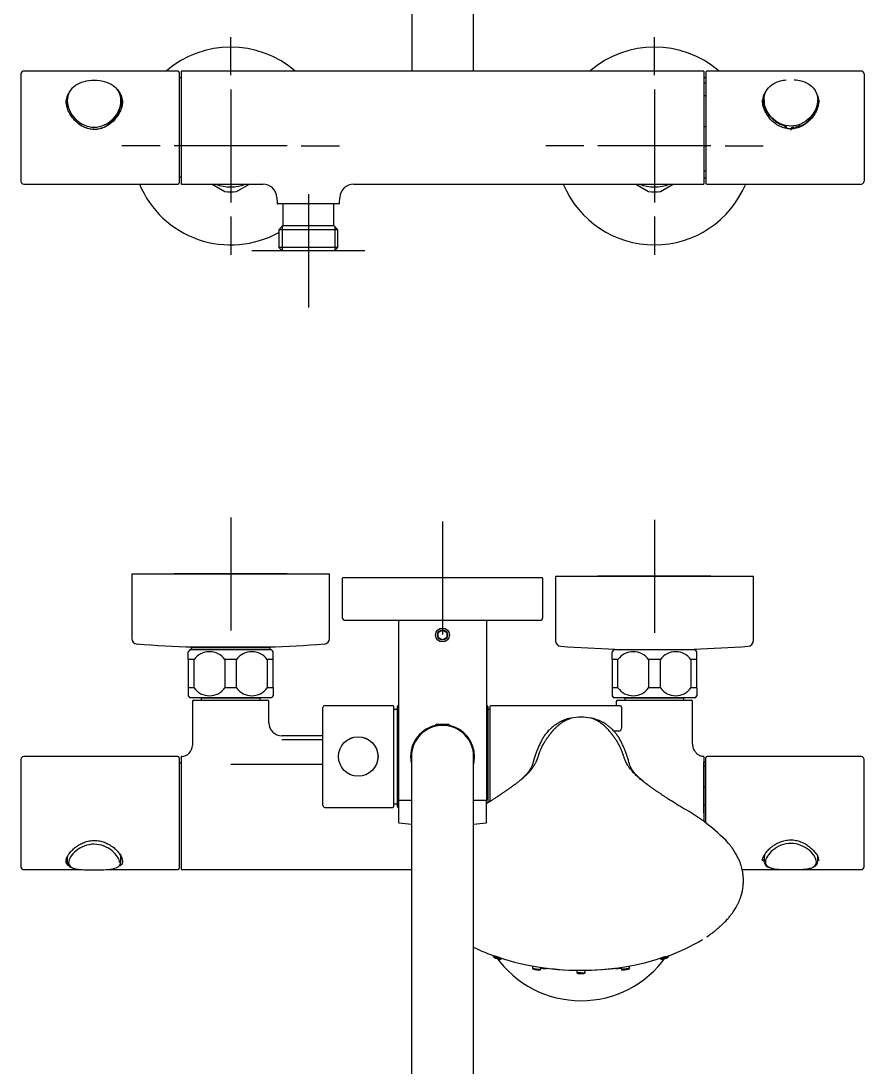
# Model space of a CAD drawing. Header units: millimetres. Extents: x -60 to 7633, y -2614 to 2146.
# Drawn here: x 6.3 to 304.8, y 476.5 to 846.6 of the extents above; entities that cross this region are included whole.
import ezdxf

# ---------------------------------------------------------------- set-up
doc = ezdxf.new("R2010")
doc.units = ezdxf.units.MM
doc.layers.get('0').update_dxf_attribs({"color": 250})

msp = doc.modelspace()

# ---------------------------------------------------------------- linework, layer by layer
at = {"linetype": 'Continuous'}
for p, q in [((144.7, 1256.57), (144.7, 828.88)), ((166.5, 828.88), (166.5, 1256.57)), ((80.6, 827.38), (80.6, 840.88)), ((230.6, 827.38), (230.6, 840.88)), ((6.35, 827.88), (6.35, 789.88)), ((61.85, 828.88), (7.35, 828.88)), ((62.35, 828.38), (62.35, 789.38)), ((63.1, 826.48), (62.35, 826.48)), ((63.1, 828.88), (63.1, 788.88)), ((248.1, 828.88), (63.1, 828.88)), ((248.1, 828.88), (248.1, 788.88)), ((248.1, 826.65), (248.8, 826.65)), ((248.8, 828.38), (248.8, 789.38)), ((303.8, 828.88), (249.3, 828.88)), ((304.8, 827.88), (304.8, 789.88)), ((80.6, 822.38), (80.6, 782.38)), ((230.6, 822.38), (230.6, 782.38)), ((248.8, 824.59), (248.1, 824.59)), ((22.75, 818.56), (22.75, 820.05)), ((22.75, 818.37), (22.75, 817.76)), ((41.8, 820.3), (41.47, 820.3)), ((41.75, 817.78), (41.75, 818.38)), ((41.8, 820.3), (41.8, 815.61)), ((41.95, 816.04), (41.95, 820)), ((248.1, 820.25), (248.8, 820.25)), ((269.2, 820.21), (269.2, 816.11)), ((269.2, 819.86), (269.35, 819.86)), ((269.35, 818.63), (269.35, 820.62)), ((269.4, 818.74), (269.4, 818.13)), ((288.32, 817.04), (288.4, 818.12)), ((288.4, 818.1), (288.4, 818.73)), ((288.4, 818.12), (288.4, 816.21)), ((22.75, 817.74), (22.75, 817.63)), ((22.75, 817.64), (22.75, 817.3)), ((22.75, 817.31), (22.91, 815.74)), ((269.35, 815.7), (269.35, 817.92)), ((269.6, 815.04), (270.04, 815.04)), ((269.87, 814.52), (270.3, 814.52)), ((271.35, 813.02), (270.75, 813.02)), ((31.8, 808.25), (31.8, 808.34)), ((35.03, 808.67), (34.64, 808.67)), ((34.64, 808.67), (35.03, 808.67)), ((248.8, 809.13), (248.1, 809.13)), ((276.8, 809.51), (276.8, 808.79)), ((278.89, 808.01), (278.99, 808.31)), ((279.6, 808.55), (279.6, 809.03)), ((281.6, 808.99), (281.6, 809.49)), ((282.2, 809.34), (282.2, 809.66)), ((55.6, 802.38), (42.1, 802.38)), ((100.6, 802.38), (60.6, 802.38)), ((105.6, 802.38), (119.1, 802.38)), ((205.6, 802.38), (192.1, 802.38)), ((250.6, 802.38), (210.6, 802.38)), ((248.1, 802.48), (248.8, 802.48)), ((255.6, 802.38), (269.1, 802.38)), ((248.8, 793.42), (248.1, 793.42)), ((7.35, 788.88), (61.85, 788.88)), ((63.1, 791.29), (62.35, 791.29)), ((63.1, 788.88), (80.6, 788.88)), ((73.99, 788.87), (78.51, 786.26)), ((80.6, 788.88), (92.11, 788.88)), ((82.69, 786.26), (87.21, 788.87)), ((124.09, 788.88), (230.6, 788.88)), ((223.99, 788.87), (228.51, 786.26)), ((230.6, 788.88), (248.1, 788.88)), ((232.69, 786.26), (237.21, 788.87)), ((248.1, 791.11), (248.8, 791.11)), ((249.3, 788.88), (303.8, 788.88)), ((108.1, 785.28), (108.1, 745.28)), ((96.98, 784.14), (97.09, 782.07)), ((118.91, 781.88), (97.29, 781.88)), ((99.1, 781.88), (99.1, 774.18)), ((117.1, 774.18), (117.1, 781.88)), ((119.11, 782.07), (119.22, 784.14)), ((80.6, 777.38), (80.6, 763.88)), ((230.6, 777.38), (230.6, 763.88)), ((99.1, 774.18), (97.62, 772.7)), ((98.79, 773.87), (98.79, 765.32)), ((99.1, 774.18), (117.1, 774.18)), ((118.58, 772.7), (117.1, 774.18)), ((117.42, 773.87), (117.42, 765.32)), ((118.58, 772.7), (97.62, 772.7)), ((97.62, 772.7), (97.62, 766.48)), ((118.58, 766.48), (118.58, 772.7)), ((118.58, 766.48), (97.62, 766.48)), ((97.62, 766.48), (98.82, 765.28)), ((117.38, 765.28), (118.58, 766.48)), ((128.1, 765.28), (88.1, 765.28)), ((117.38, 765.28), (98.82, 765.28)), ((80.6, 670.95), (80.6, 630.95)), ((230.6, 670.15), (230.6, 630.15)), ((155.6, 669.55), (155.6, 629.55)), ((45.6, 650.95), (115.6, 650.95)), ((45.6, 650.95), (45.6, 628.16)), ((100.6, 650.95), (60.6, 650.95)), ((115.6, 628.16), (115.6, 650.95)), ((120.1, 649.35), (120.1, 635.55)), ((190.9, 649.55), (120.3, 649.55)), ((175.6, 649.55), (135.6, 649.55)), ((191.1, 635.55), (191.1, 649.35)), ((195.6, 650.15), (265.6, 650.15)), ((195.6, 650.15), (195.6, 627.36)), ((250.6, 650.15), (210.6, 650.15)), ((265.6, 627.36), (265.6, 650.15)), ((121.1, 634.55), (190.1, 634.55)), ((139.95, 634.55), (139.95, 571.15)), ((171.25, 571.15), (171.25, 634.55)), ((154.1, 630.22), (155.6, 631.08)), ((154.1, 628.48), (154.1, 630.22)), ((155.6, 631.08), (157.1, 630.22)), ((157.1, 630.22), (157.1, 628.48)), ((155.6, 627.62), (154.1, 628.48)), ((157.1, 628.48), (155.6, 627.62)), ((65.6, 620.65), (65.6, 623.44)), ((95.1, 624.15), (66.1, 624.15)), ((66.6, 624.95), (94.6, 624.95)), ((66.6, 624.95), (66.6, 624.15)), ((67.38, 625.14), (67.38, 624.95)), ((67.54, 625.14), (93.66, 625.14)), ((68.55, 625.14), (68.55, 624.95)), ((92.65, 625.14), (92.65, 624.95)), ((93.82, 624.95), (93.82, 625.14)), ((94.6, 624.15), (94.6, 624.95)), ((95.6, 620.65), (95.6, 623.44)), ((215.6, 620.65), (215.6, 623.44)), ((245.1, 624.15), (216.1, 624.15)), ((216.6, 624.36), (216.6, 624.15)), ((244.6, 624.15), (244.6, 624.36)), ((245.6, 620.65), (245.6, 623.44)), ((67.69, 620.65), (65.6, 620.65)), ((65.6, 620.65), (65.6, 610.65)), ((67.69, 610.65), (67.69, 620.65)), ((82.69, 620.65), (78.51, 620.65)), ((78.51, 620.65), (78.51, 610.65)), ((82.69, 610.65), (82.69, 620.65)), ((95.6, 620.65), (93.51, 620.65)), ((93.51, 620.65), (93.51, 610.65)), ((95.6, 610.65), (95.6, 620.65)), ((217.69, 620.65), (215.6, 620.65)), ((215.6, 620.65), (215.6, 610.65)), ((217.69, 610.65), (217.69, 620.65)), ((232.69, 620.65), (228.51, 620.65)), ((228.51, 620.65), (228.51, 610.65)), ((232.69, 610.65), (232.69, 620.65)), ((245.6, 620.65), (243.51, 620.65)), ((243.51, 620.65), (243.51, 610.65)), ((245.6, 610.65), (245.6, 620.65)), ((67.69, 610.65), (65.6, 610.65)), ((65.6, 610.65), (65.6, 607.85)), ((95.1, 607.15), (66.1, 607.15)), ((70.23, 607.15), (70.15, 607.05)), ((91.05, 607.05), (70.15, 607.05)), ((70.15, 607.05), (70.15, 606.35)), ((82.69, 610.65), (78.51, 610.65)), ((91.05, 607.05), (90.97, 607.15)), ((91.05, 606.35), (91.05, 607.05)), ((95.6, 610.65), (93.51, 610.65)), ((95.6, 610.65), (95.6, 607.85)), ((217.69, 610.65), (215.6, 610.65)), ((215.6, 610.65), (215.6, 607.85)), ((245.1, 607.15), (216.1, 607.15)), ((220.23, 607.15), (220.15, 607.05)), ((241.05, 607.05), (220.15, 607.05)), ((220.15, 607.05), (220.15, 606.35)), ((232.69, 610.65), (228.51, 610.65)), ((241.05, 607.05), (240.97, 607.15)), ((241.05, 606.35), (241.05, 607.05)), ((245.6, 610.65), (243.51, 610.65)), ((245.6, 610.65), (245.6, 607.85)), ((67.1, 605.85), (67.1, 590.33)), ((67.6, 606.35), (93.6, 606.35)), ((94.1, 598.24), (94.1, 605.85)), ((113.25, 569.05), (113.25, 603.65)), ((138.05, 604.35), (113.95, 604.35)), ((138.25, 604.15), (138.25, 568.55)), ((139.6, 568.65), (139.6, 604.05)), ((139.95, 604.35), (139.9, 604.35)), ((171.3, 604.35), (171.25, 604.35)), ((171.6, 604.05), (171.6, 569.95)), ((172.45, 570.43), (172.45, 604.15)), ((218.45, 604.35), (172.65, 604.35)), ((217.1, 605.85), (217.1, 604.35)), ((217.6, 606.35), (243.6, 606.35)), ((218.95, 603.85), (218.95, 596.35)), ((244.1, 591.06), (244.1, 605.85)), ((139.4, 603.05), (138.25, 603.05)), ((172.45, 603.05), (171.8, 603.05)), ((204.6, 600.26), (204.6, 600.26)), ((153.59, 597.8), (153.1, 597.52)), ((153.1, 597.52), (158.1, 597.52)), ((153.1, 597.52), (153.1, 597.06)), ((153.59, 597.8), (157.61, 597.8)), ((153.59, 597.06), (153.59, 597.8)), ((158.1, 597.52), (157.61, 597.8)), ((157.61, 597.06), (157.61, 597.8)), ((158.1, 597.06), (158.1, 597.52)), ((98.66, 592.34), (113.25, 592.34)), ((113.25, 593.68), (98.76, 593.68)), ((217.95, 595.35), (216.24, 595.35)), ((6.35, 585.35), (6.35, 547.35)), ((61.85, 586.35), (7.35, 586.35)), ((62.35, 585.85), (62.35, 546.85)), ((63.1, 586.35), (63.1, 546.35)), ((63.28, 586.35), (63.1, 586.35)), ((144.6, 586.35), (144.6, 545.85)), ((166.6, 545.85), (166.6, 586.35)), ((248.1, 586.35), (247.9, 586.35)), ((248.1, 586.35), (248.1, 563.35)), ((248.8, 562.9), (248.8, 585.85)), ((303.8, 586.35), (249.3, 586.35)), ((304.8, 547.35), (304.8, 585.35)), ((63.1, 583.95), (62.35, 583.95)), ((80.6, 583.67), (113.25, 583.67)), ((248.8, 584.35), (248.1, 584.35)), ((248.1, 566.35), (248.1, 584.35)), ((248.1, 583.18), (248.8, 583.18)), ((248.8, 575.57), (248.1, 575.57)), ((140, 570.75), (140, 563.1)), ((140.15, 570.95), (144.6, 570.95)), ((166.6, 570.95), (171.05, 570.95)), ((171.2, 563.1), (171.2, 570.75)), ((113.95, 568.35), (138.05, 568.35)), ((138.25, 569.65), (139.4, 569.65)), ((139.9, 568.35), (140, 568.35)), ((248.1, 569.22), (248.8, 569.22)), ((22.83, 550.93), (22.75, 550.37)), ((22.75, 550.38), (22.75, 549.28)), ((41.75, 549.27), (41.75, 550.33)), ((42.08, 550.42), (42.35, 549.36)), ((269.4, 550.53), (269.4, 549.48)), ((288.4, 550.78), (288.4, 551.38)), ((288.4, 550.78), (288.4, 550.79)), ((288.4, 550.58), (288.4, 550.79)), ((288.4, 549.49), (288.4, 550.57)), ((7.35, 546.35), (28.07, 546.35)), ((36.63, 546.35), (61.85, 546.35)), ((63.1, 546.35), (144.6, 546.35)), ((144.6, 545.85), (144.6, 226.85)), ((166.6, 226.85), (166.6, 545.85)), ((261.65, 546.35), (274.96, 546.35)), ((274.91, 546.35), (275.6, 546.35)), ((282.37, 546.35), (282.69, 546.35)), ((282.64, 546.35), (303.8, 546.35)), ((173.56, 515.89), (173.57, 515.67)), ((235.63, 515.67), (235.64, 515.9)), ((187.38, 512.29), (187.41, 511.48)), ((190.33, 511.18), (190.36, 511.76)), ((218.84, 511.77), (218.87, 511.18)), ((221.79, 511.48), (221.82, 512.27)), ((203.1, 510.75), (203.14, 509.98)), ((204.6, 509.58), (204.6, 509.81)), ((206.06, 509.98), (206.1, 510.75))]:
    msp.add_line(p, q, dxfattribs=at)
for centre, radius in [((155.6, 629.35), 2.46), ((155.6, 629.35), 1.8), ((125.75, 586.35), 7), ((125.75, 586.35), 6.97)]:
    msp.add_circle(centre, radius, dxfattribs=at)
for centre, radius, start, end in [((80.6, 802.38), 35, 49.2279, 130.7796), ((230.6, 802.38), 35, 49.2204, 130.7721), ((7.35, 827.88), 1, 90, 180), ((61.85, 828.38), 0.5, 0, 90), ((249.3, 828.38), 0.5, 90, 180), ((303.8, 827.88), 1, 0, 90), ((22.96, 820.04), 0.209, 121.2345, 177.2027), ((29.9, 816.71), 7.84, 146.492, 150.8783), ((41.59, 815.74), 4.33, 85.2079, 91.8246), ((278.06, 818.9), 10.42, 293.3985, 349.7107), ((279.25, 818.86), 9.67, 226.0696, 255.6895), ((32.4, 817.32), 9.01, 231.3901, 267.1624), ((31.93, 807.82), 0.511, 69.7229, 88.278), ((278.81, 816.89), 8.38, 241.8479, 298.2381), ((276.89, 809.26), 0.175, 48.6726, 82.3222), ((-47.29, 914.78), 343.2, 341.969, 342.0463), ((278.86, 817.54), 8.55, 272.244, 292.9554), ((7.35, 789.88), 1, 180, 270), ((80.6, 802.38), 35, 202.6828, 299.0967), ((61.85, 789.38), 0.5, 270, 0), ((80.6, 802.38), 14.5, 248.5967, 291.4033), ((91.99, 783.88), 5, 3, 90), ((124.21, 783.88), 5, 90, 177), ((230.6, 802.38), 35, 202.6881, 337.3172), ((230.6, 802.38), 14.5, 248.5967, 291.4033), ((249.3, 789.38), 0.5, 180, 270), ((303.8, 789.88), 1, 270, 0), ((80.6, 802.38), 16.25, 262.6199, 277.3801), ((230.6, 802.38), 16.25, 262.6199, 277.3801), ((97.29, 782.08), 0.2, 183, 270), ((118.91, 782.08), 0.2, 270, 357), ((120.3, 649.35), 0.2, 90, 180), ((190.9, 649.35), 0.2, 0, 90), ((121.1, 635.55), 1, 180, 270), ((190.1, 635.55), 1, 270, 0), ((47.6, 628.16), 2, 180, 265.7757), ((80.6, 1074.95), 450, 265.7757, 268.3165), ((80.6, 1074.95), 450, 271.6835, 274.2243), ((113.6, 628.16), 2, 274.2243, 0), ((197.6, 627.36), 2, 180, 265.7757), ((263.6, 627.36), 2, 274.2243, 0), ((74, 618.01), 10, 142.1519, 147.093), ((73.1, 616.8), 6.64, 35.3947, 144.6053), ((88.1, 616.8), 6.64, 35.3947, 144.6053), ((87.2, 618.01), 10, 32.904, 37.8481), ((230.6, 1074.15), 450, 265.7757, 268.2172), ((224, 618.01), 10, 142.1519, 147.093), ((223.1, 616.8), 6.64, 35.3947, 144.6053), ((238.1, 616.8), 6.64, 35.3947, 144.6053), ((230.6, 1074.15), 450, 271.7828, 274.2243), ((237.2, 618.01), 10, 32.904, 37.8481), ((74, 613.28), 10, 212.904, 217.8481), ((73.1, 614.49), 6.64, 215.3947, 324.6053), ((88.1, 614.49), 6.64, 215.3947, 324.6053), ((87.2, 613.28), 10, 322.1519, 327.093), ((224, 613.28), 10, 212.904, 217.8481), ((223.1, 614.49), 6.64, 215.3947, 324.6053), ((238.1, 614.49), 6.64, 215.3947, 324.6053), ((237.2, 613.28), 10, 322.1519, 327.093), ((67.6, 605.85), 0.5, 90, 180), ((93.6, 605.85), 0.5, 0, 90), ((113.95, 603.65), 0.7, 90, 180), ((138.05, 604.15), 0.2, 0, 90), ((139.9, 604.05), 0.3, 90, 180), ((171.3, 604.05), 0.3, 0, 90), ((172.65, 604.15), 0.2, 90, 180), ((217.6, 605.85), 0.5, 90, 180), ((218.45, 603.85), 0.5, 0, 90), ((243.6, 605.85), 0.5, 0, 90), ((139.4, 603.25), 0.2, 270, 0), ((171.8, 603.25), 0.2, 180, 270), ((203.54, 586.52), 13.65, 100.1465, 115.3687), ((204.6, 580.53), 19.73, 89.9947, 100.1148), ((204.6, 580.53), 19.73, 79.8852, 90.0053), ((205.66, 586.52), 13.65, 64.3897, 79.8535), ((98.78, 598.36), 4.68, 181.3022, 270.0219), ((155.6, 586.35), 11.3, 102.7838, 191.5041), ((155.6, 586.35), 11, 0, 180), ((155.6, 586.35), 11.3, 0, 77.1991), ((217.95, 596.35), 1, 270, 0), ((63.15, 590.35), 3.94, 271.226, 359.1756), ((7.35, 585.35), 1, 90, 180), ((61.85, 585.85), 0.5, 0, 90), ((63.25, 562.12), 24.24, 89.8901, 90.3629), ((155.6, 586.35), 11.3, 347.0955, 0), ((249.3, 585.85), 0.5, 90, 180), ((303.8, 585.35), 1, 0, 90), ((140.15, 571.15), 0.2, 180, 270), ((140.2, 570.75), 0.2, 90, 180), ((171, 570.75), 0.2, 0, 90), ((171.05, 571.15), 0.2, 270, 0), ((113.95, 569.05), 0.7, 180, 270), ((138.05, 568.55), 0.2, 270, 0), ((139.4, 569.45), 0.2, 0, 90), ((139.9, 568.65), 0.3, 180, 270), ((205.66, 505.84), 71.48, 45.3765, 61.6671), ((140.2, 563.1), 0.2, 180, 262.9118), ((155.6, 686.95), 125, 262.9118, 264.9514), ((155.6, 686.95), 125, 275.0455, 277.0882), ((171, 563.1), 0.2, 277.0882, 0), ((25.14, 549.28), 2.38, 175.8643, 252.7694), ((31.95, 547.18), 9.86, 156.3621, 157.6339), ((39.34, 549.29), 2.41, 286.0718, 0.0648), ((271.97, 549.57), 2.59, 191.6129, 253.5007), ((286.02, 549.45), 2.37, 289.5731, 6.3418), ((286.1, 549.43), 2.7, 0.584, 22.9453), ((7.35, 547.35), 1, 180, 270), ((61.85, 546.85), 0.5, 270, 0), ((303.8, 547.35), 1, 270, 0), ((195.73, 577.32), 65.3, 243.5007, 251.0692), ((212.94, 578.4), 66.51, 289.0044, 301.399), ((204.59, 606.21), 95.49, 263.1908, 265.5058), ((204.59, 606.21), 95.49, 266.2592, 277.1128), ((217.2, 517.16), 5.82, 270.7409, 280.5199), ((218.73, 521.68), 10.86, 274.7349, 283.0665)]:
    msp.add_arc(centre, radius, start, end, dxfattribs=at)
for centre, major_axis, ratio, start_param, end_param in [((278.9, 818.01), (-9.5, 0), 0.866025, 0.335045, 0.837846), ((270.21, 815.39), (0.278, 0.112), 0.472198, 2.953985, 3.141593), ((278.9, 814), (9.06, -32.71), 0.086954, -1.4479, -1.427567), ((204.6, 536), (50.56, 0), 0.5, 4.063721, 5.348593), ((204.6, 536.83), (0, 36.86), 1, 2.186048, 4.095724)]:
    msp.add_ellipse(centre, major_axis=major_axis, ratio=ratio, start_param=start_param, end_param=end_param, dxfattribs=at)
for points, knots in [([(41.75, 818.38), (41.75, 817.27), (41.49, 816.13), (40.53, 813.93), (39.83, 812.89), (38.1, 811.11), (37.06, 810.35), (34.78, 809.31), (33.52, 809.02), (31.01, 809.02), (29.75, 809.3), (27.44, 810.35), (26.41, 811.1), (24.67, 812.89), (23.97, 813.93), (23.01, 816.11), (22.75, 817.27), (22.75, 819.46), (23, 820.5), (23.96, 822.32), (24.66, 823.09), (26.4, 824.33), (27.44, 824.79), (29.72, 825.42), (30.98, 825.57), (33.49, 825.58), (34.76, 825.42), (37.05, 824.8), (38.09, 824.33), (39.83, 823.09), (40.53, 822.33), (41.5, 820.51), (41.75, 819.49), (41.75, 818.38)], [0, 0, 0, 0, 0.0625, 0.0625, 0.125, 0.125, 0.1875, 0.1875, 0.25, 0.25, 0.3125, 0.3125, 0.375, 0.375, 0.4375, 0.4375, 0.5, 0.5, 0.5625, 0.5625, 0.625, 0.625, 0.6875, 0.6875, 0.75, 0.75, 0.8125, 0.8125, 0.875, 0.875, 0.9375, 0.9375, 1, 1, 1, 1]), ([(280.09, 825.82), (280.93, 825.75), (281.77, 825.61), (283.71, 825.09), (284.74, 824.63), (286.48, 823.42), (287.18, 822.65), (288.14, 820.87), (288.4, 819.83), (288.4, 817.66), (288.15, 816.51), (287.19, 814.32), (286.49, 813.28), (284.75, 811.49), (283.71, 810.74), (281.43, 809.7), (280.17, 809.41), (277.66, 809.41), (276.39, 809.69), (274.1, 810.73), (273.06, 811.48), (271.32, 813.27), (270.62, 814.3), (269.65, 816.5), (269.4, 817.63), (269.4, 818.74)], [0.2699368, 0.2699368, 0.2699368, 0.2699368, 0.3125, 0.3125, 0.375, 0.375, 0.4375, 0.4375, 0.5, 0.5, 0.5625, 0.5625, 0.625, 0.625, 0.6875, 0.6875, 0.75, 0.75, 0.8125, 0.8125, 0.875, 0.875, 0.9375, 0.9375, 1, 1, 1, 1]), ([(269.4, 818.74), (269.4, 819.84), (269.66, 820.86), (270.62, 822.65), (271.32, 823.41), (273.05, 824.63), (274.09, 825.09), (275.85, 825.56), (276.51, 825.69), (277.18, 825.76)], [0, 0, 0, 0, 0.0625, 0.0625, 0.125, 0.125, 0.1875, 0.1875, 0.2215186, 0.2215186, 0.2215186, 0.2215186]), ([(42.35, 817.77), (42.35, 818), (42.34, 818.22), (42.22, 819.57), (41.84, 820.6), (40.93, 821.89), (40.58, 822.28), (40.18, 822.63)], [0.7378963, 0.7378963, 0.7378963, 0.7378963, 0.75, 0.75, 0.8125, 0.8125, 0.8435959, 0.8435959, 0.8435959, 0.8435959]), ([(270.33, 822.13), (269.91, 821.65), (269.56, 821.11), (268.98, 819.73), (268.8, 818.84), (268.8, 817.91)], [0.64906492, 0.64906492, 0.64906492, 0.64906492, 0.6875, 0.6875, 0.73789626, 0.73789626, 0.73789626, 0.73789626]), ([(42.35, 818.45), (42.35, 818.45), (42.35, 817.86), (42.21, 816.66), (41.44, 814.25), (39.95, 811.98), (37.97, 810.16), (36.25, 809.09), (34.35, 808.39), (33.02, 808.22), (32.35, 808.22), (31.68, 808.22), (30.35, 808.39), (28.45, 809.09), (26.73, 810.16), (24.75, 811.98), (23.26, 814.25), (22.49, 816.66), (22.35, 817.86), (22.35, 818.45), (22.35, 818.45)], [0.2578298, 0.2578298, 0.2578298, 0.2578298, 0.258166, 0.2894162, 0.3206663, 0.3831667, 0.4144168, 0.445667, 0.4769172, 0.5081673, 0.5081673, 0.5081673, 0.5394172, 0.570667, 0.6019168, 0.6331667, 0.6956663, 0.7269162, 0.758166, 0.7585032, 0.7585032, 0.7585032, 0.7585032]), ([(23.5, 821.46), (23.24, 821.1), (23.03, 820.71), (22.58, 819.65), (22.41, 818.92), (22.36, 818.16)], [0.16130952, 0.16130952, 0.16130952, 0.16130952, 0.1875, 0.1875, 0.22939695, 0.22939695, 0.22939695, 0.22939695]), ([(23.05, 820.53), (23.03, 820.48), (23, 820.43), (22.96, 820.35), (22.94, 820.33), (22.9, 820.27), (22.88, 820.24), (22.85, 820.22)], [0, 0, 0, 0, 0.5, 0.5, 0.75, 0.75, 1, 1, 1, 1]), ([(274.81, 809.42), (273.65, 810.01), (272.07, 811.24), (270.46, 813.31), (269.52, 815.05), (268.93, 816.86), (268.8, 818.06), (268.8, 818.64), (268.8, 818.64)], [0.0728115, 0.0728115, 0.0728115, 0.0728115, 0.1331653, 0.1644155, 0.1956657, 0.2269158, 0.258166, 0.2581673, 0.2581673, 0.2581673, 0.2581673]), ([(288.8, 818.64), (288.8, 818.06), (288.67, 816.86), (288.08, 815.05), (287.14, 813.31), (285.53, 811.24), (283.96, 810.01), (282.81, 809.43)], [0.7581673, 0.7581673, 0.7581673, 0.7581673, 0.7894158, 0.8206657, 0.8519155, 0.8831653, 0.9431912, 0.9431912, 0.9431912, 0.9431912]), ([(288.8, 817.86), (288.8, 818.1), (288.79, 818.33), (288.66, 819.66), (288.3, 820.67), (287.72, 821.51)], [0.23725993, 0.23725993, 0.23725993, 0.23725993, 0.25, 0.25, 0.3113489, 0.3113489, 0.3113489, 0.3113489]), ([(32.11, 808.29), (33.67, 808.27), (35.2, 808.7), (37.88, 810.2), (39.04, 811.27), (40.37, 813.13), (40.74, 813.79), (41.32, 815.13), (41.53, 815.84), (41.71, 816.95), (41.75, 817.37), (41.75, 817.79)], [0, 0, 0, 0, 0.25, 0.25, 0.5, 0.5, 0.625, 0.625, 0.75, 0.75, 0.8275467, 0.8275467, 0.8275467, 0.8275467]), ([(276.92, 809.44), (276.92, 809.44), (276.92, 809.44), (276.9, 809.44), (276.88, 809.46), (276.86, 809.49)], [0.7403404, 0.7403404, 0.7403404, 0.7403404, 0.75, 0.75, 1, 1, 1, 1]), ([(276.86, 809.49), (276.93, 809.45), (277.01, 809.4), (277.13, 809.31), (277.17, 809.25), (277.19, 809.2)], [0, 0, 0, 0, 0.5, 0.5, 1, 1, 1, 1]), ([(171.2, 569.72), (171.21, 569.73), (171.22, 569.74), (171.25, 569.76), (171.27, 569.77), (171.33, 569.81), (171.37, 569.83), (171.56, 569.96), (171.72, 570.06), (172.19, 570.36), (172.51, 570.56), (173.14, 570.97), (173.46, 571.17), (173.93, 571.48), (174.09, 571.58), (174.4, 571.78), (174.55, 571.88), (174.86, 572.09), (175.02, 572.2), (175.26, 572.35), (175.34, 572.41), (175.45, 572.48), (175.49, 572.51), (175.56, 572.56), (175.6, 572.58), (175.94, 572.81), (176.26, 573.03), (176.91, 573.47), (177.24, 573.69), (177.71, 574.01), (177.86, 574.12), (178.08, 574.27), (178.16, 574.32), (178.27, 574.4), (178.31, 574.43), (178.39, 574.48), (178.43, 574.51), (178.78, 574.75), (179.1, 574.98), (179.74, 575.43), (180.06, 575.66), (180.55, 576), (180.71, 576.12), (180.95, 576.3), (181.03, 576.36), (181.13, 576.43), (181.15, 576.45), (181.18, 576.47), (181.2, 576.49), (181.26, 576.53), (181.3, 576.56), (181.37, 576.61), (181.4, 576.64), (181.47, 576.69), (181.51, 576.72), (181.61, 576.79), (181.68, 576.85), (181.89, 577), (182.02, 577.11), (182.43, 577.42), (182.69, 577.63), (183.06, 577.93), (183.19, 578.03), (183.43, 578.23), (183.55, 578.33), (183.9, 578.63), (184.12, 578.82), (184.55, 579.21), (184.76, 579.4), (185.17, 579.78), (185.37, 579.98), (185.76, 580.36), (185.94, 580.55), (186.28, 580.91), (186.43, 581.09), (186.73, 581.42), (186.86, 581.59), (187.02, 581.78), (187.05, 581.82), (187.09, 581.88), (187.11, 581.9), (187.14, 581.94), (187.15, 581.96), (187.18, 582), (187.2, 582.01), (187.23, 582.05), (187.24, 582.07), (187.29, 582.13), (187.32, 582.17), (187.58, 582.52), (187.77, 582.81), (187.99, 583.15), (188.03, 583.21), (188.08, 583.29), (188.09, 583.31), (188.1, 583.33), (188.11, 583.34), (188.12, 583.36), (188.12, 583.37), (188.15, 583.41), (188.17, 583.44), (188.27, 583.61), (188.34, 583.74), (188.48, 583.98), (188.54, 584.1), (188.63, 584.27), (188.66, 584.33), (188.7, 584.41), (188.71, 584.44), (188.74, 584.49), (188.75, 584.52), (188.79, 584.6), (188.82, 584.66), (188.86, 584.76), (188.89, 584.82), (188.96, 584.97), (189, 585.07), (189.06, 585.22), (189.08, 585.27), (189.12, 585.37), (189.13, 585.41), (189.19, 585.55), (189.22, 585.65), (189.28, 585.82), (189.31, 585.91), (189.36, 586.04), (189.37, 586.09), (189.4, 586.17), (189.41, 586.21), (189.48, 586.42), (189.53, 586.58), (189.6, 586.83), (189.63, 586.91), (189.67, 587.03), (189.68, 587.07), (189.71, 587.15), (189.72, 587.19), (189.76, 587.31), (189.79, 587.39), (189.83, 587.51), (189.84, 587.55), (189.87, 587.61), (189.87, 587.63), (189.88, 587.66), (189.89, 587.67), (189.89, 587.69), (189.9, 587.7), (189.91, 587.75), (189.93, 587.79), (189.96, 587.87), (189.97, 587.91), (190, 587.98), (190.02, 588.02), (190.04, 588.08), (190.05, 588.1), (190.06, 588.14), (190.07, 588.16), (190.14, 588.33), (190.2, 588.48), (190.33, 588.79), (190.4, 588.94), (190.49, 589.13), (190.5, 589.17), (190.53, 589.23), (190.54, 589.25), (190.56, 589.29), (190.57, 589.31), (190.58, 589.34), (190.58, 589.34), (190.59, 589.36), (190.6, 589.37), (190.61, 589.4), (190.62, 589.42), (190.65, 589.47), (190.67, 589.51), (190.83, 589.83), (190.98, 590.12), (191.14, 590.43), (191.15, 590.44), (191.16, 590.47), (191.17, 590.48), (191.18, 590.49), (191.18, 590.5), (191.18, 590.51), (191.18, 590.51), (191.21, 590.55), (191.23, 590.58), (191.28, 590.69), (191.32, 590.76), (191.37, 590.84), (191.38, 590.86), (191.4, 590.89), (191.4, 590.91), (191.43, 590.96), (191.45, 590.99), (191.48, 591.04), (191.49, 591.06), (191.51, 591.09), (191.52, 591.11), (191.55, 591.16), (191.56, 591.19), (191.62, 591.29), (191.66, 591.35), (191.72, 591.45), (191.74, 591.48), (191.76, 591.53), (191.77, 591.55), (191.79, 591.57), (191.79, 591.58), (191.8, 591.6), (191.81, 591.6), (191.89, 591.74), (191.97, 591.86), (192.14, 592.12), (192.22, 592.25), (192.34, 592.44), (192.38, 592.5), (192.45, 592.6), (192.47, 592.63), (192.49, 592.66), (192.5, 592.67), (192.5, 592.68), (192.5, 592.68), (192.51, 592.69), (192.52, 592.7), (192.53, 592.72), (192.54, 592.74), (192.6, 592.81), (192.64, 592.88), (192.7, 592.97), (192.73, 593), (192.75, 593.04), (192.76, 593.05), (192.77, 593.06), (192.77, 593.07), (192.79, 593.09), (192.8, 593.11), (192.9, 593.24), (192.99, 593.36), (193.12, 593.54), (193.16, 593.6), (193.22, 593.68), (193.23, 593.69), (193.25, 593.72), (193.26, 593.74), (193.3, 593.78), (193.32, 593.81), (193.39, 593.9), (193.43, 593.96), (193.5, 594.04), (193.52, 594.07), (193.55, 594.12), (193.56, 594.13), (193.59, 594.16), (193.6, 594.17), (193.7, 594.3), (193.79, 594.42), (193.9, 594.56), (193.92, 594.58), (193.95, 594.62), (193.96, 594.64), (193.98, 594.67), (193.99, 594.68), (194.05, 594.75), (194.09, 594.8), (194.18, 594.91), (194.22, 594.96), (194.29, 595.04), (194.31, 595.07), (194.34, 595.11), (194.35, 595.12), (194.37, 595.15), (194.38, 595.16), (194.48, 595.28), (194.56, 595.38), (194.65, 595.49), (194.66, 595.5), (194.67, 595.52), (194.68, 595.53), (194.69, 595.54), (194.69, 595.54), (194.72, 595.57), (194.74, 595.6), (194.8, 595.67), (194.84, 595.72), (194.97, 595.87), (195.06, 595.97), (195.2, 596.12), (195.25, 596.17), (195.32, 596.24), (195.35, 596.27), (195.38, 596.31), (195.4, 596.32), (195.41, 596.34), (195.42, 596.35), (195.43, 596.36), (195.44, 596.36), (195.5, 596.42), (195.55, 596.47), (195.62, 596.54), (195.65, 596.57), (195.69, 596.61), (195.7, 596.62), (195.72, 596.64), (195.73, 596.64), (195.74, 596.66), (195.75, 596.66), (195.86, 596.76), (195.96, 596.86), (196.13, 597.01), (196.18, 597.05), (196.25, 597.11), (196.26, 597.12), (196.29, 597.15), (196.3, 597.16), (196.34, 597.19), (196.37, 597.22), (196.5, 597.33), (196.61, 597.42), (196.76, 597.55), (196.82, 597.59), (196.89, 597.65), (196.92, 597.67), (196.96, 597.71), (196.97, 597.72), (196.99, 597.73), (196.99, 597.74), (197.01, 597.75), (197.01, 597.75), (197.02, 597.76), (197.03, 597.77), (197.04, 597.78), (197.05, 597.78), (197.07, 597.8), (197.08, 597.81), (197.12, 597.83), (197.14, 597.85), (197.21, 597.91), (197.26, 597.95), (197.35, 598.02), (197.39, 598.05), (197.47, 598.12), (197.52, 598.16), (197.61, 598.23), (197.65, 598.26), (197.71, 598.31), (197.72, 598.32), (197.75, 598.33), (197.76, 598.34), (197.79, 598.37), (197.82, 598.39), (197.94, 598.47), (198.04, 598.54), (198.24, 598.67), (198.35, 598.74), (198.46, 598.8), (198.47, 598.81), (198.48, 598.82), (198.49, 598.82), (198.51, 598.83), (198.52, 598.84), (198.56, 598.86), (198.59, 598.88), (198.67, 598.93), (198.73, 598.96), (198.84, 599.02), (198.9, 599.05), (198.98, 599.09), (199.01, 599.11), (199.05, 599.13), (199.07, 599.14), (199.09, 599.15), (199.09, 599.15), (199.11, 599.16), (199.11, 599.16), (199.15, 599.18), (199.18, 599.19), (199.22, 599.22), (199.24, 599.22), (199.27, 599.24), (199.28, 599.24), (199.35, 599.28), (199.41, 599.31), (199.59, 599.39), (199.7, 599.44), (199.88, 599.52), (199.94, 599.54), (200.01, 599.57), (200.02, 599.58), (200.05, 599.59), (200.07, 599.59), (200.11, 599.61), (200.14, 599.62), (200.29, 599.68), (200.41, 599.73), (200.68, 599.82), (200.82, 599.86), (201.02, 599.92), (201.08, 599.94), (201.13, 599.95)], [0.0104541, 0.0104541, 0.0104541, 0.0104541, 0.0108704, 0.0108704, 0.0113881, 0.0113881, 0.0124234, 0.0124234, 0.0165645, 0.0165645, 0.0248467, 0.0248467, 0.0331289, 0.0331289, 0.0372701, 0.0372701, 0.0414112, 0.0414112, 0.0455523, 0.0455523, 0.0476229, 0.0476229, 0.0486581, 0.0486581, 0.0496934, 0.0496934, 0.0579757, 0.0579757, 0.0662579, 0.0662579, 0.070399, 0.070399, 0.0724696, 0.0724696, 0.0735048, 0.0735048, 0.0745401, 0.0745401, 0.0828224, 0.0828224, 0.0911046, 0.0911046, 0.0952457, 0.0952457, 0.0973163, 0.0973163, 0.0978339, 0.0978339, 0.0983516, 0.0983516, 0.0993868, 0.0993868, 0.1004221, 0.1004221, 0.1014574, 0.1014574, 0.1035279, 0.1035279, 0.1076691, 0.1076691, 0.1159513, 0.1159513, 0.1200924, 0.1200924, 0.1242335, 0.1242335, 0.1325158, 0.1325158, 0.140798, 0.140798, 0.1490802, 0.1490802, 0.1573625, 0.1573625, 0.1656447, 0.1656447, 0.173927, 0.173927, 0.1759975, 0.1759975, 0.1770328, 0.1770328, 0.1780681, 0.1780681, 0.1791034, 0.1791034, 0.1801386, 0.1801386, 0.1822092, 0.1822092, 0.1987737, 0.1987737, 0.2029148, 0.2029148, 0.2039501, 0.2039501, 0.2044677, 0.2044677, 0.2049853, 0.2049853, 0.2070559, 0.2070559, 0.2153381, 0.2153381, 0.2236204, 0.2236204, 0.2277615, 0.2277615, 0.229832, 0.229832, 0.2319026, 0.2319026, 0.2360437, 0.2360437, 0.2401848, 0.2401848, 0.2484671, 0.2484671, 0.2526082, 0.2526082, 0.2567493, 0.2567493, 0.2650315, 0.2650315, 0.2733138, 0.2733138, 0.2774549, 0.2774549, 0.281596, 0.281596, 0.2981605, 0.2981605, 0.3064427, 0.3064427, 0.3105838, 0.3105838, 0.314725, 0.314725, 0.3230072, 0.3230072, 0.3271483, 0.3271483, 0.3292189, 0.3292189, 0.3302542, 0.3302542, 0.3312894, 0.3312894, 0.3354306, 0.3354306, 0.3395717, 0.3395717, 0.3437128, 0.3437128, 0.3457833, 0.3457833, 0.3478539, 0.3478539, 0.3644184, 0.3644184, 0.3809829, 0.3809829, 0.385124, 0.385124, 0.3871945, 0.3871945, 0.3892651, 0.3892651, 0.3903004, 0.3903004, 0.3913356, 0.3913356, 0.3934062, 0.3934062, 0.3975473, 0.3975473, 0.4306763, 0.4306763, 0.4327468, 0.4327468, 0.4337821, 0.4337821, 0.4342997, 0.4342997, 0.4348174, 0.4348174, 0.4389585, 0.4389585, 0.4472407, 0.4472407, 0.4493113, 0.4493113, 0.4513819, 0.4513819, 0.455523, 0.455523, 0.4575935, 0.4575935, 0.4596641, 0.4596641, 0.4638052, 0.4638052, 0.4720874, 0.4720874, 0.4762286, 0.4762286, 0.4782991, 0.4782991, 0.4793344, 0.4793344, 0.4803697, 0.4803697, 0.4969342, 0.4969342, 0.5134986, 0.5134986, 0.5217809, 0.5217809, 0.525922, 0.525922, 0.5264396, 0.5264396, 0.5269573, 0.5269573, 0.5279925, 0.5279925, 0.5300631, 0.5300631, 0.5383453, 0.5383453, 0.5424865, 0.5424865, 0.5435217, 0.5435217, 0.544557, 0.544557, 0.5466276, 0.5466276, 0.563192, 0.563192, 0.5714743, 0.5714743, 0.5735448, 0.5735448, 0.5756154, 0.5756154, 0.5797565, 0.5797565, 0.5880387, 0.5880387, 0.5921799, 0.5921799, 0.5942504, 0.5942504, 0.596321, 0.596321, 0.6128855, 0.6128855, 0.6170266, 0.6170266, 0.6190971, 0.6190971, 0.6211677, 0.6211677, 0.6294499, 0.6294499, 0.6377322, 0.6377322, 0.6418733, 0.6418733, 0.6439438, 0.6439438, 0.6460144, 0.6460144, 0.6625789, 0.6625789, 0.6646494, 0.6646494, 0.6656847, 0.6656847, 0.66672, 0.66672, 0.6708611, 0.6708611, 0.6791433, 0.6791433, 0.6957078, 0.6957078, 0.70399, 0.70399, 0.7081312, 0.7081312, 0.7102017, 0.7102017, 0.711237, 0.711237, 0.7122723, 0.7122723, 0.7205545, 0.7205545, 0.7246956, 0.7246956, 0.7267662, 0.7267662, 0.7278015, 0.7278015, 0.7288368, 0.7288368, 0.7454012, 0.7454012, 0.7536835, 0.7536835, 0.755754, 0.755754, 0.7578246, 0.7578246, 0.7619657, 0.7619657, 0.7785302, 0.7785302, 0.7868124, 0.7868124, 0.7909535, 0.7909535, 0.7930241, 0.7930241, 0.7940594, 0.7940594, 0.7950946, 0.7950946, 0.7961299, 0.7961299, 0.7971652, 0.7971652, 0.7992358, 0.7992358, 0.8033769, 0.8033769, 0.8116591, 0.8116591, 0.8199414, 0.8199414, 0.8282236, 0.8282236, 0.8365058, 0.8365058, 0.8385764, 0.8385764, 0.8406469, 0.8406469, 0.8447881, 0.8447881, 0.8613525, 0.8613525, 0.877917, 0.877917, 0.8789523, 0.8789523, 0.8799876, 0.8799876, 0.8820581, 0.8820581, 0.8861992, 0.8861992, 0.8944815, 0.8944815, 0.9027637, 0.9027637, 0.9069048, 0.9069048, 0.9089754, 0.9089754, 0.9100107, 0.9100107, 0.9110459, 0.9110459, 0.9151871, 0.9151871, 0.9172576, 0.9172576, 0.9193282, 0.9193282, 0.9276104, 0.9276104, 0.9441749, 0.9441749, 0.9524571, 0.9524571, 0.9545277, 0.9545277, 0.9565982, 0.9565982, 0.9607394, 0.9607394, 0.9773038, 0.9773038, 0.9938683, 0.9938683, 1, 1, 1, 1]), ([(239.06, 569.06), (238.51, 569.4), (237.37, 570.13), (235.91, 571.06), (234.71, 571.84), (233.82, 572.43), (232.92, 573.04), (232.02, 573.65), (231.12, 574.27), (230.22, 574.89), (229.3, 575.54), (228.1, 576.4), (226.75, 577.43), (225.58, 578.38), (224.73, 579.13), (223.94, 579.87), (223.22, 580.58), (222.62, 581.26), (222.27, 581.67), (221.92, 582.12), (221.61, 582.55), (221.3, 583), (220.98, 583.52), (220.65, 584.1), (220.34, 584.75), (220.1, 585.32), (219.91, 585.84), (219.75, 586.33), (219.63, 586.72), (219.53, 587.02), (219.43, 587.33), (219.3, 587.71), (219.16, 588.08), (219.04, 588.38), (218.92, 588.67), (218.79, 588.96), (218.66, 589.24), (218.52, 589.53), (218.36, 589.85), (218.19, 590.18), (218.08, 590.38), (218.02, 590.51), (217.97, 590.59), (217.86, 590.78), (217.71, 591.07), (217.52, 591.39), (217.36, 591.65), (217.2, 591.9), (217.02, 592.19), (216.83, 592.48), (216.67, 592.71), (216.54, 592.9), (216.41, 593.09), (216.24, 593.33), (216.09, 593.53), (215.95, 593.72), (215.84, 593.87), (215.71, 594.03), (215.58, 594.21), (215.41, 594.41), (215.27, 594.6), (215.14, 594.76), (214.99, 594.95), (214.86, 595.11), (214.74, 595.26), (214.66, 595.36), (214.45, 595.62), (214.16, 595.95), (213.8, 596.33), (213.51, 596.61), (213.2, 596.89), (212.8, 597.25), (212.43, 597.55), (212.19, 597.75), (212.12, 597.81), (212.07, 597.84), (211.99, 597.91), (211.88, 598), (211.72, 598.13), (211.52, 598.29), (211.23, 598.49), (210.99, 598.65), (210.82, 598.75), (210.74, 598.8), (210.69, 598.83), (210.52, 598.93), (210.32, 599.04), (210.12, 599.15), (210.01, 599.2), (209.9, 599.26), (209.71, 599.34), (209.46, 599.46), (209.07, 599.62), (208.62, 599.79), (208.22, 599.91), (208.07, 599.95)], [0, 0, 0, 0, 0.014412, 0.030084, 0.03786, 0.045801, 0.053664, 0.06203, 0.070101, 0.078292, 0.086913, 0.095943, 0.113465, 0.130789, 0.139348, 0.148034, 0.165788, 0.174393, 0.18276, 0.188312, 0.19973, 0.208, 0.215998, 0.232454, 0.248367, 0.264332, 0.280185, 0.29583, 0.311479, 0.319377, 0.327076, 0.342789, 0.358409, 0.365864, 0.373452, 0.389147, 0.397282, 0.404879, 0.419961, 0.432509, 0.44221, 0.444087, 0.4476, 0.45155, 0.467075, 0.482384, 0.491227, 0.499747, 0.512803, 0.528478, 0.536382, 0.544045, 0.552827, 0.561504, 0.574749, 0.580698, 0.586497, 0.595291, 0.603525, 0.611665, 0.624061, 0.630162, 0.636278, 0.651778, 0.655593, 0.659428, 0.667166, 0.697723, 0.71352, 0.72901, 0.744414, 0.760072, 0.791169, 0.798983, 0.800879, 0.802765, 0.806553, 0.814196, 0.821938, 0.83779, 0.853156, 0.868745, 0.876731, 0.879788, 0.881245, 0.884533, 0.904864, 0.91007, 0.915184, 0.920914, 0.925204, 0.940505, 0.955915, 0.982639, 1, 1, 1, 1]), ([(197.69, 598.84), (197.33, 598.66), (196.69, 598.35), (195.79, 597.78), (195.02, 597.23), (194.33, 596.68), (193.82, 596.22), (193.26, 595.67), (192.67, 595.04), (192.22, 594.49), (191.76, 593.87), (191.37, 593.29), (191.06, 592.75), (190.72, 592.17), (190.37, 591.53), (190.03, 590.85), (189.72, 590.14), (189.42, 589.43), (189.13, 588.74), (188.85, 588.09), (188.59, 587.42), (188.34, 586.72), (188.11, 586), (187.9, 585.31), (187.73, 584.7), (187.62, 584.24), (187.53, 583.92), (187.48, 583.72), (187.42, 583.53), (187.34, 583.28), (187.18, 582.89), (186.95, 582.41), (186.64, 581.86), (186.3, 581.34), (185.84, 580.7), (185.19, 579.93), (184.34, 579.06), (183.64, 578.43), (183.29, 578.13)], [0, 0, 0, 0, 0.0228939, 0.0478864, 0.0692975, 0.0864873, 0.1002379, 0.1101576, 0.1235846, 0.1391745, 0.156341, 0.1825469, 0.2117812, 0.2425974, 0.2738674, 0.3119326, 0.3500098, 0.3890114, 0.4285584, 0.4675244, 0.5042801, 0.5492727, 0.5905623, 0.6263096, 0.6581314, 0.6884579, 0.7005971, 0.7122289, 0.7235041, 0.7362514, 0.7532968, 0.7745675, 0.7870954, 0.8004682, 0.8155306, 0.831359, 0.8490363, 0.8639425, 0.8639425, 0.8639425, 0.8639425]), ([(226.71, 577.49), (226.11, 577.98), (225.07, 578.88), (223.96, 580), (223.28, 580.82), (222.84, 581.43), (222.57, 581.86), (222.39, 582.17), (222.22, 582.48), (222.07, 582.8), (221.93, 583.14), (221.77, 583.57), (221.61, 584.11), (221.44, 584.77), (221.28, 585.36), (221.13, 585.87), (220.99, 586.29), (220.87, 586.68), (220.75, 587.02), (220.63, 587.35), (220.49, 587.72), (220.34, 588.11), (220.15, 588.56), (219.95, 589.04), (219.72, 589.58), (219.46, 590.16), (219.2, 590.78), (218.9, 591.4), (218.55, 592.05), (218.2, 592.66), (217.84, 593.26), (217.5, 593.79), (217.14, 594.28), (216.81, 594.69), (216.51, 595.06), (216.06, 595.55), (215.52, 596.1), (214.77, 596.77), (213.88, 597.47), (212.8, 598.19), (212, 598.59), (211.56, 598.81)], [0.1241298, 0.1241298, 0.1241298, 0.1241298, 0.1478211, 0.1688143, 0.1857882, 0.1999365, 0.2126549, 0.2229389, 0.2343966, 0.2476294, 0.2624642, 0.2789086, 0.3079321, 0.3410679, 0.3741064, 0.401933, 0.4273384, 0.4510865, 0.4720743, 0.4908293, 0.5080924, 0.5304663, 0.5549298, 0.5823633, 0.6124701, 0.6454009, 0.6807647, 0.7187285, 0.7534345, 0.7843832, 0.8112578, 0.835037, 0.85445, 0.8631987, 0.8743411, 0.8881757, 0.9054939, 0.9256221, 0.9493305, 0.9760532, 1, 1, 1, 1]), ([(247.9, 586.35), (247.77, 586.36), (247.55, 586.37), (246.95, 586.5), (246.44, 586.74), (246, 587.03), (245.47, 587.5), (244.83, 588.3), (244.23, 589.56), (244.14, 590.5), (244.1, 591.11)], [0, 0, 0, 0, 0.16912, 0.306999, 0.414012, 0.49458, 0.56924, 0.679577, 0.826324, 1, 1, 1, 1]), ([(22.35, 549.36), (22.38, 549.67), (22.43, 550.16), (22.83, 551.05), (23.33, 551.86), (24.01, 552.72), (24.82, 553.55), (25.83, 554.39), (26.93, 555.14), (28.32, 555.87), (30, 556.46), (31.86, 556.73), (33.72, 556.64), (35.47, 556.22), (37.06, 555.54), (38.55, 554.65), (39.95, 553.52), (41.16, 552.19), (41.94, 551.04), (42.05, 550.55), (42.08, 550.42)], [0, 0, 0, 0, 0.058226, 0.110021, 0.155478, 0.194487, 0.252448, 0.293616, 0.340896, 0.395027, 0.455793, 0.519058, 0.580364, 0.639976, 0.698116, 0.756136, 0.821712, 0.895861, 0.978234, 1, 1, 1, 1]), ([(41.25, 548.84), (41.25, 549.44), (41.01, 550.13), (40.12, 551.56), (39.46, 552.3), (37.84, 553.63), (36.85, 554.23), (34.69, 555.08), (33.48, 555.33), (31.07, 555.34), (29.85, 555.09), (27.65, 554.24), (26.67, 553.64), (25.04, 552.31), (24.38, 551.56), (23.49, 550.14), (23.25, 549.44), (23.25, 548.26), (23.48, 547.76), (24.12, 547.22), (24.35, 547.09), (24.62, 546.97)], [0, 0, 0, 0, 0.0625, 0.0625, 0.125, 0.125, 0.1875, 0.1875, 0.25, 0.25, 0.3125, 0.3125, 0.375, 0.375, 0.4375, 0.4375, 0.5, 0.5, 0.5625, 0.5625, 0.5896274, 0.5896274, 0.5896274, 0.5896274]), ([(249.15, 522.6), (249.62, 522.92), (250.4, 523.44), (251.53, 524.3), (252.5, 525.08), (253.46, 525.91), (254.47, 526.8), (255.58, 527.88), (256.61, 528.99), (257.48, 530.03), (258.15, 530.92), (258.7, 531.71), (259.19, 532.49), (259.65, 533.29), (260.12, 534.18), (260.55, 535.13), (260.86, 535.87), (261.19, 536.82), (261.47, 537.74), (261.79, 539.08), (262.01, 540.5), (262.1, 541.99), (262.09, 543.27), (261.98, 544.57), (261.8, 545.71), (261.55, 546.82), (261.27, 547.83), (260.89, 548.93), (260.38, 550.15), (259.66, 551.6), (258.7, 553.19), (257.42, 554.96), (256.48, 556.04), (255.87, 556.71)], [0, 0, 0, 0, 0.029528, 0.056998, 0.081286, 0.104963, 0.13637, 0.175025, 0.215226, 0.248419, 0.276652, 0.300459, 0.322064, 0.347098, 0.373214, 0.400638, 0.427783, 0.441299, 0.466578, 0.503985, 0.550803, 0.587883, 0.622606, 0.652366, 0.685903, 0.714324, 0.740937, 0.767813, 0.802557, 0.843771, 0.891064, 0.942521, 1, 1, 1, 1]), ([(268.8, 549.46), (268.83, 549.77), (268.88, 550.27), (269.27, 551.18), (269.78, 552), (270.46, 552.87), (271.27, 553.71), (272.29, 554.56), (273.39, 555.32), (274.78, 556.05), (276.45, 556.63), (278.3, 556.92), (280.15, 556.83), (281.87, 556.42), (283.44, 555.76), (284.91, 554.88), (286.31, 553.76), (287.58, 552.4), (288.34, 551.22), (288.53, 550.64), (288.59, 550.48)], [0, 0, 0, 0, 0.058173, 0.109906, 0.155294, 0.194261, 0.252295, 0.293371, 0.340442, 0.394353, 0.454952, 0.517703, 0.578212, 0.63675, 0.693516, 0.749901, 0.81491, 0.889704, 0.973421, 1, 1, 1, 1]), ([(286.55, 547.14), (286.81, 547.25), (287.03, 547.39), (287.66, 547.93), (287.9, 548.43), (287.9, 549.64), (287.67, 550.34), (286.78, 551.8), (286.13, 552.54), (284.49, 553.9), (283.51, 554.5), (281.33, 555.36), (280.13, 555.61), (277.71, 555.62), (276.5, 555.37), (274.31, 554.51), (273.33, 553.91), (271.68, 552.55), (271.03, 551.81), (270.14, 550.36), (269.9, 549.66), (269.9, 549.04)], [0.4116451, 0.4116451, 0.4116451, 0.4116451, 0.4375, 0.4375, 0.5, 0.5, 0.5625, 0.5625, 0.625, 0.625, 0.6875, 0.6875, 0.75, 0.75, 0.8125, 0.8125, 0.875, 0.875, 0.9375, 0.9375, 1, 1, 1, 1]), ([(41.74, 550.2), (41.74, 550.22), (41.78, 550.44), (41.69, 550.97), (41.49, 551.63), (41.27, 552.02), (41.18, 552.17)], [0.041252, 0.041252, 0.041252, 0.041252, 0.0708161, 0.4310103, 0.80703, 1, 1, 1, 1]), ([(269.72, 551.88), (269.63, 551.67), (269.56, 551.47), (269.44, 551.01), (269.4, 550.76), (269.4, 550.52)], [0.692341, 0.692341, 0.692341, 0.692341, 0.75, 0.75, 0.8275467, 0.8275467, 0.8275467, 0.8275467]), ([(23.35, 547.7), (23.27, 547.74), (22.93, 547.95), (22.49, 548.44), (22.35, 549.02), (22.35, 549.35), (22.35, 549.35)], [0.68725731, 0.68725731, 0.68725731, 0.68725731, 0.69566633, 0.72691616, 0.758166, 0.75816733, 0.75816733, 0.75816733, 0.75816733]), ([(42.35, 549.37), (42.35, 549.36), (42.35, 549.03), (42.21, 548.44), (41.7, 547.87), (41.22, 547.62), (41.01, 547.53)], [0.25772333, 0.25772333, 0.25772333, 0.25772333, 0.258166, 0.28941616, 0.32066633, 0.34088699, 0.34088699, 0.34088699, 0.34088699]), ([(269.9, 549.04), (269.9, 548.43), (270.14, 547.93), (270.81, 547.36), (271.09, 547.2), (271.41, 547.06)], [0, 0, 0, 0, 0.0625, 0.0625, 0.09401462, 0.09401462, 0.09401462, 0.09401462]), ([(24.62, 546.97), (24.97, 546.81), (25.38, 546.69), (26.66, 546.44), (27.64, 546.36), (29.82, 546.28), (31.02, 546.28), (33.44, 546.28), (34.65, 546.28), (36.84, 546.36), (37.82, 546.43), (39.09, 546.68), (39.49, 546.8), (39.83, 546.94)], [0.5896274, 0.5896274, 0.5896274, 0.5896274, 0.625, 0.625, 0.6875, 0.6875, 0.75, 0.75, 0.8125, 0.8125, 0.875, 0.875, 0.9089879, 0.9089879, 0.9089879, 0.9089879]), ([(271.41, 547.06), (271.73, 546.93), (272.1, 546.82), (273.31, 546.57), (274.3, 546.48), (276.46, 546.39), (277.67, 546.38), (280.08, 546.38), (281.3, 546.39), (283.5, 546.48), (284.48, 546.56), (285.77, 546.84), (286.19, 546.97), (286.55, 547.14)], [0.0940146, 0.0940146, 0.0940146, 0.0940146, 0.125, 0.125, 0.1875, 0.1875, 0.25, 0.25, 0.3125, 0.3125, 0.375, 0.375, 0.4116451, 0.4116451, 0.4116451, 0.4116451]), ([(275.58, 546.35), (275.95, 546.35), (276.92, 546.36), (277.94, 546.37), (278.56, 546.37)], [0.95463102, 0.95463102, 0.95463102, 0.95463102, 0.9723159, 1, 1, 1, 1]), ([(278.56, 546.37), (278.64, 546.37), (279.42, 546.37), (280.73, 546.36), (281.9, 546.35), (282.38, 546.35)], [0, 0, 0, 0, 0.003566, 0.0348159, 0.05823645, 0.05823645, 0.05823645, 0.05823645]), ([(176.5, 515), (176.5, 514.98), (176.49, 514.97), (176.36, 514.84), (175.72, 514.89), (174.56, 515.19), (174.15, 515.33), (173.68, 515.57), (173.57, 515.66), (173.57, 515.73)], [0.4750765, 0.4750765, 0.4750765, 0.4750765, 0.5, 0.5, 0.75, 0.75, 0.875, 0.875, 0.9799961, 0.9799961, 0.9799961, 0.9799961]), ([(173.57, 515.73), (173.58, 515.66), (173.59, 515.58), (173.68, 515.43), (173.79, 515.34), (173.94, 515.24), (174.15, 515.15), (174.33, 515.07), (174.44, 515.03), (174.49, 515.01)], [0, 0, 0, 0, 0.118804, 0.198984, 0.346865, 0.591531, 0.743721, 0.910389, 1, 1, 1, 1]), ([(174.49, 515.01), (174.54, 515), (174.67, 514.95), (174.93, 514.87), (175.25, 514.78), (175.67, 514.69), (176.08, 514.64), (176.36, 514.75), (176.47, 514.88), (176.49, 514.95), (176.5, 515)], [0, 0, 0, 0, 0.053003, 0.166644, 0.289465, 0.421802, 0.693517, 0.843098, 0.92148, 1, 1, 1, 1]), ([(232.7, 515), (232.7, 514.98), (232.72, 514.94), (232.85, 514.89), (233.29, 514.89), (234.18, 515.04), (235.09, 515.33), (235.54, 515.58), (235.63, 515.69), (235.63, 515.73)], [0.4834583, 0.4834583, 0.4834583, 0.4834583, 0.5081942, 0.5561463, 0.6292067, 0.7482602, 0.8460034, 0.9157991, 0.9805455, 0.9805455, 0.9805455, 0.9805455]), ([(232.7, 515), (232.71, 514.96), (232.72, 514.9), (232.78, 514.79), (232.96, 514.66), (233.24, 514.65), (233.59, 514.7), (233.95, 514.78), (234.25, 514.86), (234.56, 514.96), (234.8, 515.04), (234.9, 515.08), (234.91, 515.09)], [0, 0, 0, 0, 0.042486, 0.086572, 0.175024, 0.355894, 0.550417, 0.651704, 0.756558, 0.866917, 0.982489, 1, 1, 1, 1]), ([(234.91, 515.09), (235, 515.13), (235.15, 515.19), (235.34, 515.29), (235.44, 515.37), (235.47, 515.4), (235.49, 515.41), (235.5, 515.42), (235.54, 515.47), (235.6, 515.56), (235.62, 515.66), (235.63, 515.73)], [0, 0, 0, 0, 0.210519, 0.417531, 0.688855, 0.726472, 0.735613, 0.74659, 0.775685, 0.866842, 1, 1, 1, 1]), ([(187.4, 511.56), (187.41, 511.53), (187.41, 511.48), (187.45, 511.39), (187.49, 511.33), (187.55, 511.27), (187.64, 511.21), (187.82, 511.15), (188.1, 511.08), (188.4, 511.02), (188.76, 510.95), (189.11, 510.9), (189.29, 510.88), (189.38, 510.87)], [0, 0, 0, 0, 0.034813, 0.063658, 0.099972, 0.11433, 0.192622, 0.380465, 0.494733, 0.617621, 0.749995, 0.894053, 1, 1, 1, 1]), ([(187.41, 511.57), (187.41, 511.53), (187.57, 511.42), (188.26, 511.25), (189.08, 511.14), (189.54, 511.1), (189.74, 511.1)], [0.6559458, 0.6559458, 0.6559458, 0.6559458, 0.7482602, 0.8460034, 0.9157991, 1, 1, 1, 1]), ([(189.38, 510.87), (189.42, 510.87), (189.56, 510.85), (189.84, 510.84), (190.07, 510.85), (190.21, 510.94), (190.27, 511), (190.32, 511.08), (190.33, 511.14), (190.33, 511.18)], [0, 0, 0, 0, 0.074061, 0.305941, 0.702571, 0.787667, 0.865016, 0.935629, 1, 1, 1, 1]), ([(189.74, 511.1), (190.01, 511.09), (190.27, 511.11), (190.33, 511.16), (190.33, 511.17)], [0, 0, 0, 0, 0.1119734, 0.1527079, 0.1527079, 0.1527079, 0.1527079]), ([(190.34, 511.58), (190.37, 511.57), (190.52, 511.53), (190.79, 511.46), (191.16, 511.4), (191.49, 511.36), (191.79, 511.34), (192.01, 511.33), (192.08, 511.34), (192.09, 511.34)], [0.337545, 0.337545, 0.337545, 0.337545, 0.3789899, 0.5506297, 0.6521887, 0.7649168, 0.8810175, 0.987248, 1, 1, 1, 1]), ([(192.09, 511.34), (192.23, 511.35), (192.43, 511.37), (192.59, 511.43), (192.65, 511.48)], [0, 0, 0, 0, 0.3807536, 0.6723403, 0.6723403, 0.6723403, 0.6723403]), ([(216.53, 511.5), (216.6, 511.43), (216.77, 511.37), (217.03, 511.34), (217.22, 511.34), (217.27, 511.34)], [0.2567789, 0.2567789, 0.2567789, 0.2567789, 0.5349968, 0.8890515, 1, 1, 1, 1]), ([(218.26, 511.44), (218.29, 511.44), (218.47, 511.47), (218.68, 511.53), (218.83, 511.57), (218.86, 511.58)], [0, 0, 0, 0, 0.0466824, 0.3438462, 0.4148556, 0.4148556, 0.4148556, 0.4148556]), ([(219.46, 511.1), (219.17, 511.09), (218.97, 511.11), (218.88, 511.15), (218.87, 511.16), (218.87, 511.18)], [0, 0, 0, 0, 0.125, 0.125, 0.1602219, 0.1602219, 0.1602219, 0.1602219]), ([(218.87, 511.18), (218.87, 511.14), (218.88, 511.08), (218.93, 511), (218.99, 510.94), (219.13, 510.85), (219.34, 510.84), (219.55, 510.85), (219.63, 510.86)], [0, 0, 0, 0, 0.075354, 0.158017, 0.248564, 0.348181, 0.812489, 1, 1, 1, 1]), ([(221.8, 511.57), (221.8, 511.53), (221.72, 511.48), (221.34, 511.35), (220.96, 511.26), (220.15, 511.14), (219.75, 511.1), (219.46, 511.1)], [0.6533049, 0.6533049, 0.6533049, 0.6533049, 0.75, 0.75, 0.875, 0.875, 1, 1, 1, 1]), ([(219.77, 510.86), (220, 510.89), (220.29, 510.93), (220.66, 510.99), (220.77, 511.01), (220.86, 511.03)], [0, 0, 0, 0, 0.125, 0.125, 0.1734082, 0.1734082, 0.1734082, 0.1734082]), ([(221.19, 511.1), (221.24, 511.11), (221.41, 511.15), (221.55, 511.2), (221.64, 511.26), (221.68, 511.3), (221.71, 511.33), (221.75, 511.39), (221.79, 511.48), (221.79, 511.53), (221.8, 511.56)], [0, 0, 0, 0, 0.156028, 0.572513, 0.702344, 0.746507, 0.778343, 0.858856, 0.922812, 1, 1, 1, 1]), ([(204.6, 509.81), (204.51, 509.81), (204.41, 509.82), (203.92, 509.83), (203.58, 509.86), (203.38, 509.89), (203.22, 509.92), (203.14, 509.95), (203.14, 509.99)], [0, 0, 0, 0, 0.0576333, 0.0576333, 0.3075198, 0.3075198, 0.3075198, 0.5083703, 0.5083703, 0.5083703, 0.5083703]), ([(203.14, 509.99), (203.14, 509.97), (203.14, 509.94), (203.15, 509.88), (203.22, 509.77), (203.36, 509.69), (203.58, 509.64), (203.85, 509.61), (204.21, 509.59), (204.47, 509.58), (204.62, 509.58)], [0, 0, 0, 0, 0.020371, 0.045323, 0.112543, 0.320898, 0.461552, 0.623405, 0.803218, 1, 1, 1, 1]), ([(204.58, 509.58), (204.7, 509.58), (204.89, 509.58), (205.28, 509.6), (205.65, 509.63), (205.91, 509.72), (206.04, 509.86), (206.06, 509.94), (206.06, 509.99)], [0, 0, 0, 0, 0.152557, 0.29604, 0.56118, 0.797415, 0.903677, 1, 1, 1, 1]), ([(204.6, 509.81), (204.6, 509.81), (204.82, 509.81), (205.32, 509.83), (205.91, 509.89), (206.06, 509.95), (206.06, 509.98)], [0.0000413, 0.0000413, 0.0000413, 0.0000413, 0.0000881, 0.1395408, 0.3077755, 0.4977442, 0.4977442, 0.4977442, 0.4977442])]:
    msp.add_open_spline(points, degree=3, knots=knots, dxfattribs=at)
for points in [[(41.95, 818.31), (41.95, 818.4), (41.9, 818.5), (41.8, 818.56)], [(269.4, 818.13), (269.4, 817.21), (269.58, 816.25), (269.93, 815.3)], [(172.25, 570.39), (171.91, 570.17), (171.56, 569.96), (171.2, 569.74)], [(239.59, 568.76), (238.48, 569.44), (237.55, 570.01), (236.59, 570.63)], [(268.88, 550.09), (268.97, 549.76), (269.16, 549.48), (269.41, 549.25)], [(269.43, 549.12), (269.41, 549.24), (269.4, 549.35), (269.4, 549.48)], [(288.52, 549.73), (288.61, 549.87), (288.67, 550.01), (288.72, 550.17)], [(249.43, 522.79), (249.33, 522.72), (249.23, 522.66), (249.13, 522.59)]]:
    msp.add_open_spline(points, degree=3, dxfattribs=at)

doc.saveas('drawing.dxf')
